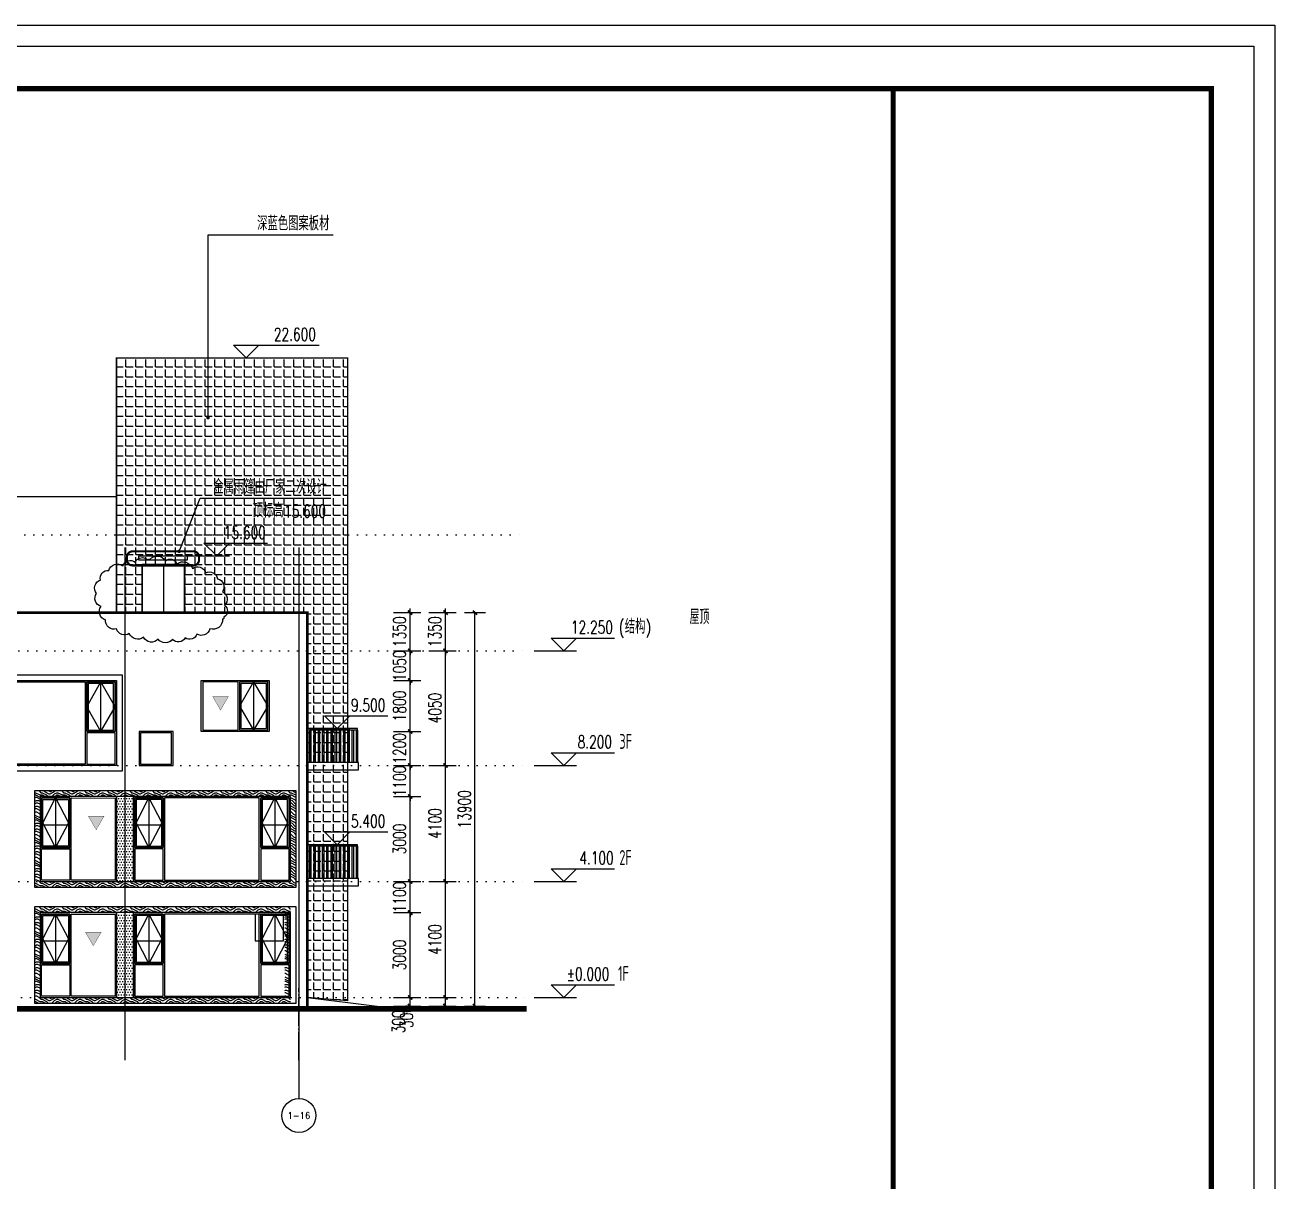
# Model space of a CAD drawing. Header units: millimetres. Extents: x -1048436 to -185795, y -983427 to 400387.
# Drawn here: x -689845 to -645663, y -597255 to -556377 of the extents above; entities that cross this region are included whole.
import ezdxf
from ezdxf.enums import TextEntityAlignment as Align

# ---------------------------------------------------------------- set-up
doc = ezdxf.new("R2010")
doc.units = ezdxf.units.MM
doc.header["$LTSCALE"] = 500
for name, pattern in [('1#游泳馆轴网$0$DOTE', [2.42, 2, -0.2, 0.02, -0.2]), ('A-FP_05$0$pln_L5$0$Col_L4$0$PHANTOM', [63.5, 31.75, -6.35, 6.35, -6.35, 6.35, -6.35]), ('DASH', [0.35, 0.25, -0.1]), ('DOT', [6.35, 0, -6.35])]:
    doc.linetypes.add(name, pattern=pattern)
for name, color, linetype in [('1#游泳馆轴网$0$建-轴线', 1, '1#游泳馆轴网$0$DOTE'), ('AXIS', 3, 'Continuous'), ('AXIS_TEXT', 7, 'Continuous'), ('C-SHET-TTLB', 11, 'Continuous'), ('DIM_ELEV', 3, 'Continuous'), ('DIM_LEAD', 3, 'Continuous'), ('PUB_DIM', 3, 'Continuous'), ('PUB_TEXT', 7, 'Continuous'), ('建-填充', 9, 'Continuous'), ('建-文字', 4, 'Continuous'), ('建-楼梯-扶手栏杆', 3, 'Continuous'), ('建-窗', 135, 'Continuous'), ('建-符号', 13, 'Continuous'), ('建-符号-引出', 150, 'Continuous'), ('建-符号-箭头', 13, 'Continuous'), ('楼层虚线', 1, 'Continuous')]:
    doc.layers.add(name, color=color, linetype=linetype)
doc.layers.add('建-非打-01', color=6, linetype='Continuous', plot=False)
doc.styles.add('_TCH_AXIS', font='COMPLEX', dxfattribs={"bigfont": 'GBCBIG'})
doc.styles.add('_TCH_DIM', font='SIMPLEX', dxfattribs={"bigfont": 'GBCBIG'})
doc.styles.add('_TCH_DIM_T3', font='SIMPLEX', dxfattribs={"width": 0.705882, "bigfont": 'GBCBIG'})
doc.styles.add('ECADI', font='hzs.shx', dxfattribs={"width": 0.7, "bigfont": 'hztxt.shx'})
doc.styles.add('XD2008', font='xd-hzs.shx', dxfattribs={"width": 0.7, "bigfont": 'xd-hztxt.shx'})
doc.dimstyles.new('_TCH_ARCH&&150', dxfattribs={"dimtxt": 446.25, "dimasz": 150, "dimexe": 375, "dimexo": 450, "dimgap": 150, "dimtad": 1, "dimdec": 0, "dimzin": 0, "dimdsep": 46, "dimtxsty": '_TCH_DIM_T3', "dimblk": 'ARCHTICK', "dimcen": 0.09, "dimclrt": 7, "dimazin": 2, "dimtfac": 1, "dimtdec": 0, "dimtix": 1, "dimtmove": 2, "dimatfit": 3, "dimldrblk": 'ARCHTICK', "dimfxl": 1, "dimtolj": 1, "dimtzin": 0, "dimarcsym": 0})

# ---------------------------------------------------------------- blocks, each defined once
blk = doc.blocks.new('C1')
at = {"layer": '建-窗', "linetype": 'Continuous'}
for p, q in [((-716238, -572677), (-716238, -570927)), ((-711788, -572677), (-711788, -570927)), ((-716738, -572677), (-715738, -572677)), ((-711288, -572677), (-712288, -572677))]:
    blk.add_line(p, q, dxfattribs=at)
for points in [[(-716988, -570677), (-711038, -570677), (-711038, -574077), (-716988, -574077)], [(-716788, -570877), (-711238, -570877), (-711238, -573877), (-716788, -573877)], [(-716738, -570927), (-715738, -570927), (-715738, -572677), (-716738, -572677)], [(-716738, -572677), (-715738, -572677), (-715738, -570927), (-716738, -570927)], [(-716688, -570977), (-715788, -570977), (-715788, -572627), (-716688, -572627)], [(-715688, -570927), (-712338, -570927), (-712338, -573827), (-715688, -573827)], [(-711288, -570927), (-712288, -570927), (-712288, -572677), (-711288, -572677)], [(-711288, -572677), (-712288, -572677), (-712288, -570927), (-711288, -570927)], [(-711338, -570977), (-712238, -570977), (-712238, -572627), (-711338, -572627)], [(-716738, -572727), (-715738, -572727), (-715738, -573827), (-716738, -573827)], [(-711288, -572727), (-712288, -572727), (-712288, -573827), (-711288, -573827)]]:
    blk.add_lwpolyline(points, close=True, dxfattribs=at)
for points in [[(-716238, -572677), (-716738, -571802), (-716238, -570927)], [(-716238, -572677), (-715738, -571802), (-716238, -570927)], [(-711788, -572677), (-712288, -571802), (-711788, -570927)], [(-711788, -572677), (-711288, -571802), (-711788, -570927)]]:
    blk.add_lwpolyline(points, dxfattribs=at)
blk = doc.blocks.new('C2')
at = {"layer": '建-窗', "linetype": 'Continuous'}
for points in [[(-710413, -572677), (-709213, -572677), (-709213, -573877), (-710413, -573877)], [(-710363, -572727), (-709263, -572727), (-709263, -573827), (-710363, -573827)]]:
    blk.add_lwpolyline(points, close=True, dxfattribs=at)
blk = doc.blocks.new('C3')
at = {"layer": '建-窗', "linetype": 'Continuous'}
for p, q in [((-707663, -570927), (-707663, -572627)), ((-707163, -570927), (-707163, -572627))]:
    blk.add_line(p, q, dxfattribs=at)
for points in [[(-705813, -570877), (-708213, -570877), (-708213, -572677), (-705813, -572677)], [(-708163, -570927), (-707163, -570927), (-707163, -572627), (-708163, -572627)], [(-708113, -570977), (-707213, -570977), (-707213, -572577), (-708113, -572577)], [(-707113, -570927), (-705863, -570927), (-705863, -572627), (-707113, -572627)]]:
    blk.add_lwpolyline(points, close=True, dxfattribs=at)
for points in [[(-707663, -570927), (-708163, -571777), (-707663, -572627)], [(-707663, -570927), (-707163, -571777), (-707663, -572627)]]:
    blk.add_lwpolyline(points, dxfattribs=at)
blk = doc.blocks.new('集团图框A1')
at = {"layer": 'C-SHET-TTLB'}
for points in [[(1095.85, -95.53), (1095.85, -699.53), (244.85, -699.53), (244.85, -95.53)], [(1090.85, -100.53), (1090.85, -694.53), (249.85, -694.53), (249.85, -100.53)]]:
    blk.add_lwpolyline(points, close=True, dxfattribs=at)
at = {"layer": 'C-SHET-TTLB', "const_width": 1.2}
blk.add_lwpolyline([(268.25, -110.53), (1080.85, -110.53), (1080.85, -684.53), (268.25, -684.53)], close=True, dxfattribs=at)
at = {"layer": 'C-SHET-TTLB'}
blk.add_lwpolyline([(1005.85, -110.53, 1.2, 1.2, 0), (1005.85, -684.53, 0.9, 0.9, 0)], format="xyseb", dxfattribs=at)
at = {"color": 2, "style": 'ECADI', "width": 0.7}
for tag, p in [('序号1', (1009.72, -381.88)), ('日期1', (1073.26, -381.71)), ('记要1', (1037.92, -381.9)), ('序号2', (1009.72, -387.77)), ('日期2', (1073.26, -387.6)), ('记要2', (1037.92, -387.79)), ('序号3', (1009.72, -393.63)), ('日期3', (1073.26, -393.46)), ('记要3', (1037.92, -393.65)), ('序号4', (1009.72, -399.51)), ('日期4', (1073.26, -399.35)), ('记要4', (1037.92, -399.53)), ('合作设计单位', (1042.53, -542.75)), ('审定人', (1041.84, -561.74)), ('审核人', (1041.84, -571.23)), ('设计总负责人', (1041.84, -580.99)), ('专业负责人', (1041.84, -591.72)), ('校对人', (1041.84, -601.96)), ('设计人', (1041.84, -611.83)), ('建设单位上', (1044.38, -619.93)), ('建设单位中', (1044.38, -623.89)), ('建设单位下', (1044.38, -627.74)), ('项目名称上', (1044.35, -632.3)), ('项目名称中', (1044.35, -636.38)), ('项目名称下', (1044.35, -640.33)), ('子项', (1043.59, -646.93)), ('图名上', (1044.47, -653.59)), ('图名中', (1044.47, -657.5)), ('图名下', (1044.47, -661.62)), ('工程编号', (1027.1, -667.58)), ('阶段', (1063.92, -667.61)), ('比例', (1025.96, -674.19)), ('专业', (1063.72, -673.97)), ('日期', (1026.1, -680.73)), ('图别、图号', (1066.05, -680.84))]:
    blk.add_attdef(tag, text='', height=3.5, dxfattribs=at).set_placement(p, align=Align.MIDDLE)
blk = doc.blocks.new('A1')
blk.add_blockref('集团图框A1', (-609654.51, -640037.88))
blk = doc.blocks.new('sdfsg')
at = {"layer": '建-填充', "linetype": 'A-FP_05$0$pln_L5$0$Col_L4$0$PHANTOM'}
h = blk.add_hatch(dxfattribs=at)
h.set_pattern_fill('松散材料', color=256, scale=50)
h.set_pattern_definition([(0, (0, 16860.78), (46.875, 93.75), [0, -93.75])])
h.paths.add_polyline_path([(-698913, -570877), (-698313, -570877), (-698313, -573877), (-698913, -573877)])
at = {"layer": '建-窗', "linetype": 'Continuous'}
for p, q in [((-703913, -570927), (-703913, -572677)), ((-699463, -570927), (-699463, -572677)), ((-696163, -570927), (-696163, -572677)), ((-704413, -572677), (-703413, -572677)), ((-699963, -572677), (-698963, -572677)), ((-695663, -572677), (-696663, -572677))]:
    blk.add_line(p, q, dxfattribs=at)
for points in [[(-704663, -570677), (-695413, -570677), (-695413, -574077), (-704663, -574077)], [(-704463, -570877), (-695613, -570877), (-695613, -573877), (-704463, -573877)], [(-704463, -570877), (-698913, -570877), (-698913, -573877), (-704463, -573877)], [(-704413, -570927), (-703413, -570927), (-703413, -572677), (-704413, -572677)], [(-704413, -572677), (-703413, -572677), (-703413, -570927), (-704413, -570927)], [(-704363, -570977), (-703463, -570977), (-703463, -572627), (-704363, -572627)], [(-703363, -570927), (-700013, -570927), (-700013, -573827), (-703363, -573827)], [(-699963, -570927), (-698963, -570927), (-698963, -572677), (-699963, -572677)], [(-699963, -572677), (-698963, -572677), (-698963, -570927), (-699963, -570927)], [(-699913, -570977), (-699013, -570977), (-699013, -572627), (-699913, -572627)], [(-698913, -570877), (-698313, -570877), (-698313, -573877), (-698913, -573877)], [(-698313, -570877), (-695613, -570877), (-695613, -573877), (-698313, -573877)], [(-696713, -570927), (-698263, -570929), (-698263, -573829), (-696713, -573827)], [(-695663, -570927), (-696663, -570927), (-696663, -572677), (-695663, -572677)], [(-695663, -572677), (-696663, -572677), (-696663, -570927), (-695663, -570927)], [(-695713, -570977), (-696613, -570977), (-696613, -572627), (-695713, -572627)], [(-704413, -572727), (-703413, -572727), (-703413, -573827), (-704413, -573827)], [(-699963, -572727), (-698963, -572727), (-698963, -573827), (-699963, -573827)], [(-695663, -572727), (-696663, -572727), (-696663, -573827), (-695663, -573827)]]:
    blk.add_lwpolyline(points, close=True, dxfattribs=at)
for points in [[(-703913, -570927), (-704363, -571802), (-703913, -572677), (-703463, -571802), (-703913, -570927)], [(-699463, -570927), (-699913, -571802), (-699463, -572677), (-699013, -571802), (-699463, -570927)], [(-696163, -570927), (-696613, -571802), (-696163, -572677), (-695713, -571802), (-696163, -570927)]]:
    blk.add_lwpolyline(points, dxfattribs=at)
blk = doc.blocks.new('jiuyuanchuang')
at = {"layer": '建-符号'}
h = blk.add_hatch(color=8, dxfattribs=at)
h.dxf.hatch_style = 1
h.paths.add_polyline_path([(4207218, -3799772), (4207498, -3799288), (4206939, -3799288)])
at = {"layer": '建-符号', "color": 0, "const_width": 10}
blk.add_lwpolyline([(4207218, -3799772), (4207498, -3799288), (4206939, -3799288), (4207218, -3799772)], dxfattribs=at)
blk = doc.blocks.new('_ArchTick')
at = {"color": 0, "linetype": 'ByBlock', "const_width": 0.4}
blk.add_lwpolyline([(-0.5, -0.5), (0.5, 0.5)], dxfattribs=at)
blk = doc.blocks.new('*D1938')
at = {"layer": 'Defpoints', "color": 0, "transparency": 16777216}
for p in [(-676019, -590738), (-676019, -591038), (-674981, -590738)]:
    blk.add_point(p, dxfattribs=at)
at = {"layer": 'PUB_DIM', "color": 0, "lineweight": -2, "transparency": 16777216}
for p, q in [((-675569, -590738), (-674606, -590738)), ((-675569, -591038), (-674606, -591038)), ((-674981, -591038), (-674981, -590738))]:
    blk.add_line(p, q, dxfattribs=at)
at = {"layer": 'PUB_DIM', "color": 0, "lineweight": -2, "transparency": 16777216, "xscale": 150, "yscale": 150, "zscale": 150}
for p, rotation in [((-674981, -590738), 90), ((-674981, -591038), 270)]:
    blk.add_blockref('_ArchTick', p, dxfattribs=dict(at, rotation=rotation))
at = {"layer": 'PUB_DIM', "color": 7, "transparency": 16777216, "insert": (-676356, -591408), "char_height": 446.2, "attachment_point": 5, "rotation": 90, "style": '_TCH_DIM_T3'}
blk.add_mtext('\\A1;300', dxfattribs=at)
blk = doc.blocks.new('*D1939')
at = {"layer": 'Defpoints', "color": 0, "transparency": 16777216}
for p in [(-676019, -586638), (-674981, -586638), (-676019, -590738)]:
    blk.add_point(p, dxfattribs=at)
at = {"layer": 'PUB_DIM', "color": 0, "lineweight": -2, "transparency": 16777216}
for p, q in [((-675569, -586638), (-674606, -586638)), ((-674981, -590738), (-674981, -586638)), ((-675569, -590738), (-674606, -590738))]:
    blk.add_line(p, q, dxfattribs=at)
at = {"layer": 'PUB_DIM', "color": 0, "lineweight": -2, "transparency": 16777216, "xscale": 150, "yscale": 150, "zscale": 150}
for p, rotation in [((-674981, -586638), 90), ((-674981, -590738), 270)]:
    blk.add_blockref('_ArchTick', p, dxfattribs=dict(at, rotation=rotation))
at = {"layer": 'PUB_DIM', "color": 7, "transparency": 16777216, "insert": (-675354, -588688), "char_height": 446.2, "attachment_point": 5, "rotation": 90, "style": '_TCH_DIM_T3'}
blk.add_mtext('\\A1;4100', dxfattribs=at)
blk = doc.blocks.new('*D1940')
at = {"layer": 'Defpoints', "color": 0, "transparency": 16777216}
for p in [(-676019, -582538), (-674981, -582538), (-676019, -586638)]:
    blk.add_point(p, dxfattribs=at)
at = {"layer": 'PUB_DIM', "color": 0, "lineweight": -2, "transparency": 16777216}
for p, q in [((-675569, -582538), (-674606, -582538)), ((-674981, -586638), (-674981, -582538)), ((-675569, -586638), (-674606, -586638))]:
    blk.add_line(p, q, dxfattribs=at)
at = {"layer": 'PUB_DIM', "color": 0, "lineweight": -2, "transparency": 16777216, "xscale": 150, "yscale": 150, "zscale": 150}
for p, rotation in [((-674981, -582538), 90), ((-674981, -586638), 270)]:
    blk.add_blockref('_ArchTick', p, dxfattribs=dict(at, rotation=rotation))
at = {"layer": 'PUB_DIM', "color": 7, "transparency": 16777216, "insert": (-675354, -584588), "char_height": 446.2, "attachment_point": 5, "rotation": 90, "style": '_TCH_DIM_T3'}
blk.add_mtext('\\A1;4100', dxfattribs=at)
blk = doc.blocks.new('*D1941')
at = {"layer": 'Defpoints', "color": 0, "transparency": 16777216}
for p in [(-676019, -578488), (-674981, -578488), (-676019, -582538)]:
    blk.add_point(p, dxfattribs=at)
at = {"layer": 'PUB_DIM', "color": 0, "lineweight": -2, "transparency": 16777216}
for p, q in [((-675569, -578488), (-674606, -578488)), ((-674981, -582538), (-674981, -578488)), ((-675569, -582538), (-674606, -582538))]:
    blk.add_line(p, q, dxfattribs=at)
at = {"layer": 'PUB_DIM', "color": 0, "lineweight": -2, "transparency": 16777216, "xscale": 150, "yscale": 150, "zscale": 150}
for p, rotation in [((-674981, -578488), 90), ((-674981, -582538), 270)]:
    blk.add_blockref('_ArchTick', p, dxfattribs=dict(at, rotation=rotation))
at = {"layer": 'PUB_DIM', "color": 7, "transparency": 16777216, "insert": (-675354, -580513), "char_height": 446.2, "attachment_point": 5, "rotation": 90, "style": '_TCH_DIM_T3'}
blk.add_mtext('\\A1;4050', dxfattribs=at)
blk = doc.blocks.new('*D1942')
at = {"layer": 'Defpoints', "color": 0, "transparency": 16777216}
for p in [(-676019, -577138), (-674981, -577138), (-676019, -578488)]:
    blk.add_point(p, dxfattribs=at)
at = {"layer": 'PUB_DIM', "color": 0, "lineweight": -2, "transparency": 16777216}
for p, q in [((-674981, -577138), (-674981, -576988)), ((-675569, -577138), (-674606, -577138)), ((-674981, -578488), (-674981, -577138)), ((-675569, -578488), (-674606, -578488)), ((-674981, -578488), (-674981, -578638))]:
    blk.add_line(p, q, dxfattribs=at)
at = {"layer": 'PUB_DIM', "color": 0, "lineweight": -2, "transparency": 16777216, "xscale": 150, "yscale": 150, "zscale": 150}
for p, rotation in [((-674981, -577138), 270), ((-674981, -578488), 90)]:
    blk.add_blockref('_ArchTick', p, dxfattribs=dict(at, rotation=rotation))
at = {"layer": 'PUB_DIM', "color": 7, "transparency": 16777216, "insert": (-675354, -577813), "char_height": 446.2, "attachment_point": 5, "rotation": 90, "style": '_TCH_DIM_T3'}
blk.add_mtext('\\A1;1350', dxfattribs=at)
blk = doc.blocks.new('*D2857')
at = {"layer": 'Defpoints', "color": 0, "transparency": 16777216}
for p in [(-674765, -577138), (-673940, -577138), (-674765, -591038)]:
    blk.add_point(p, dxfattribs=at)
at = {"layer": 'PUB_DIM', "color": 0, "lineweight": -2, "transparency": 16777216}
for p, q in [((-674315, -577138), (-673565, -577138)), ((-673940, -591038), (-673940, -577138)), ((-674315, -591038), (-673565, -591038))]:
    blk.add_line(p, q, dxfattribs=at)
at = {"layer": 'PUB_DIM', "color": 0, "lineweight": -2, "transparency": 16777216, "xscale": 150, "yscale": 150, "zscale": 150}
for p, rotation in [((-673940, -577138), 90), ((-673940, -591038), 270)]:
    blk.add_blockref('_ArchTick', p, dxfattribs=dict(at, rotation=rotation))
at = {"layer": 'PUB_DIM', "color": 7, "transparency": 16777216, "insert": (-674313, -584088), "char_height": 446.2, "attachment_point": 5, "rotation": 90, "style": '_TCH_DIM_T3'}
blk.add_mtext('\\A1;13900', dxfattribs=at)
blk = doc.blocks.new('*D2888')
at = {"layer": 'Defpoints', "color": 0, "transparency": 16777216}
for p in [(-677270, -590738), (-677270, -591038), (-676232, -590738)]:
    blk.add_point(p, dxfattribs=at)
at = {"layer": 'PUB_DIM', "color": 0, "lineweight": -2, "transparency": 16777216}
for p, q in [((-676820, -590738), (-675857, -590738)), ((-676820, -591038), (-675857, -591038)), ((-676232, -591038), (-676232, -590738))]:
    blk.add_line(p, q, dxfattribs=at)
at = {"layer": 'PUB_DIM', "color": 0, "lineweight": -2, "transparency": 16777216, "xscale": 150, "yscale": 150, "zscale": 150}
for p, rotation in [((-676232, -590738), 90), ((-676232, -591038), 270)]:
    blk.add_blockref('_ArchTick', p, dxfattribs=dict(at, rotation=rotation))
at = {"layer": 'PUB_DIM', "color": 7, "transparency": 16777216, "insert": (-676644, -591593), "char_height": 446.2, "attachment_point": 5, "rotation": 90, "style": '_TCH_DIM_T3'}
blk.add_mtext('\\A1;300', dxfattribs=at)
blk = doc.blocks.new('*D2889')
at = {"layer": 'Defpoints', "color": 0, "transparency": 16777216}
for p in [(-677270, -587738), (-676232, -587738), (-677270, -590738)]:
    blk.add_point(p, dxfattribs=at)
at = {"layer": 'PUB_DIM', "color": 0, "lineweight": -2, "transparency": 16777216}
for p, q in [((-676820, -587738), (-675857, -587738)), ((-676232, -590738), (-676232, -587738)), ((-676820, -590738), (-675857, -590738))]:
    blk.add_line(p, q, dxfattribs=at)
at = {"layer": 'PUB_DIM', "color": 0, "lineweight": -2, "transparency": 16777216, "xscale": 150, "yscale": 150, "zscale": 150}
for p, rotation in [((-676232, -587738), 90), ((-676232, -590738), 270)]:
    blk.add_blockref('_ArchTick', p, dxfattribs=dict(at, rotation=rotation))
at = {"layer": 'PUB_DIM', "color": 7, "transparency": 16777216, "insert": (-676605, -589238), "char_height": 446.2, "attachment_point": 5, "rotation": 90, "style": '_TCH_DIM_T3'}
blk.add_mtext('\\A1;3000', dxfattribs=at)
blk = doc.blocks.new('*D2890')
at = {"layer": 'Defpoints', "color": 0, "transparency": 16777216}
for p in [(-677270, -586638), (-676232, -586638), (-677270, -587738)]:
    blk.add_point(p, dxfattribs=at)
at = {"layer": 'PUB_DIM', "color": 0, "lineweight": -2, "transparency": 16777216}
for p, q in [((-676820, -586638), (-675857, -586638)), ((-676232, -586638), (-676232, -586488)), ((-676232, -587738), (-676232, -586638)), ((-676820, -587738), (-675857, -587738)), ((-676232, -587738), (-676232, -587888))]:
    blk.add_line(p, q, dxfattribs=at)
at = {"layer": 'PUB_DIM', "color": 0, "lineweight": -2, "transparency": 16777216, "xscale": 150, "yscale": 150, "zscale": 150}
for p, rotation in [((-676232, -586638), 270), ((-676232, -587738), 90)]:
    blk.add_blockref('_ArchTick', p, dxfattribs=dict(at, rotation=rotation))
at = {"layer": 'PUB_DIM', "color": 7, "transparency": 16777216, "insert": (-676605, -587188), "char_height": 446.2, "attachment_point": 5, "rotation": 90, "style": '_TCH_DIM_T3'}
blk.add_mtext('\\A1;1100', dxfattribs=at)
blk = doc.blocks.new('*D2891')
at = {"layer": 'Defpoints', "color": 0, "transparency": 16777216}
for p in [(-677270, -583638), (-676232, -583638), (-677270, -586638)]:
    blk.add_point(p, dxfattribs=at)
at = {"layer": 'PUB_DIM', "color": 0, "lineweight": -2, "transparency": 16777216}
for p, q in [((-676820, -583638), (-675857, -583638)), ((-676232, -586638), (-676232, -583638)), ((-676820, -586638), (-675857, -586638))]:
    blk.add_line(p, q, dxfattribs=at)
at = {"layer": 'PUB_DIM', "color": 0, "lineweight": -2, "transparency": 16777216, "xscale": 150, "yscale": 150, "zscale": 150}
for p, rotation in [((-676232, -583638), 90), ((-676232, -586638), 270)]:
    blk.add_blockref('_ArchTick', p, dxfattribs=dict(at, rotation=rotation))
at = {"layer": 'PUB_DIM', "color": 7, "transparency": 16777216, "insert": (-676605, -585138), "char_height": 446.2, "attachment_point": 5, "rotation": 90, "style": '_TCH_DIM_T3'}
blk.add_mtext('\\A1;3000', dxfattribs=at)
blk = doc.blocks.new('*D2892')
at = {"layer": 'Defpoints', "color": 0, "transparency": 16777216}
for p in [(-677270, -582538), (-676232, -582538), (-677270, -583638)]:
    blk.add_point(p, dxfattribs=at)
at = {"layer": 'PUB_DIM', "color": 0, "lineweight": -2, "transparency": 16777216}
for p, q in [((-676820, -582538), (-675857, -582538)), ((-676232, -582538), (-676232, -582388)), ((-676232, -583638), (-676232, -582538)), ((-676820, -583638), (-675857, -583638)), ((-676232, -583638), (-676232, -583788))]:
    blk.add_line(p, q, dxfattribs=at)
at = {"layer": 'PUB_DIM', "color": 0, "lineweight": -2, "transparency": 16777216, "xscale": 150, "yscale": 150, "zscale": 150}
for p, rotation in [((-676232, -582538), 270), ((-676232, -583638), 90)]:
    blk.add_blockref('_ArchTick', p, dxfattribs=dict(at, rotation=rotation))
at = {"layer": 'PUB_DIM', "color": 7, "transparency": 16777216, "insert": (-676605, -583088), "char_height": 446.2, "attachment_point": 5, "rotation": 90, "style": '_TCH_DIM_T3'}
blk.add_mtext('\\A1;1100', dxfattribs=at)
blk = doc.blocks.new('*D2893')
at = {"layer": 'Defpoints', "color": 0, "transparency": 16777216}
for p in [(-677270, -581338), (-676232, -581338), (-677270, -582538)]:
    blk.add_point(p, dxfattribs=at)
at = {"layer": 'PUB_DIM', "color": 0, "lineweight": -2, "transparency": 16777216}
for p, q in [((-676820, -581338), (-675857, -581338)), ((-676232, -581338), (-676232, -581188)), ((-676232, -582538), (-676232, -581338)), ((-676820, -582538), (-675857, -582538)), ((-676232, -582538), (-676232, -582688))]:
    blk.add_line(p, q, dxfattribs=at)
at = {"layer": 'PUB_DIM', "color": 0, "lineweight": -2, "transparency": 16777216, "xscale": 150, "yscale": 150, "zscale": 150}
for p, rotation in [((-676232, -581338), 270), ((-676232, -582538), 90)]:
    blk.add_blockref('_ArchTick', p, dxfattribs=dict(at, rotation=rotation))
at = {"layer": 'PUB_DIM', "color": 7, "transparency": 16777216, "insert": (-676605, -581938), "char_height": 446.2, "attachment_point": 5, "rotation": 90, "style": '_TCH_DIM_T3'}
blk.add_mtext('\\A1;1200', dxfattribs=at)
blk = doc.blocks.new('*D2894')
at = {"layer": 'Defpoints', "color": 0, "transparency": 16777216}
for p in [(-677270, -579538), (-676232, -579538), (-677270, -581338)]:
    blk.add_point(p, dxfattribs=at)
at = {"layer": 'PUB_DIM', "color": 0, "lineweight": -2, "transparency": 16777216}
for p, q in [((-676820, -579538), (-675857, -579538)), ((-676232, -581338), (-676232, -579538)), ((-676820, -581338), (-675857, -581338))]:
    blk.add_line(p, q, dxfattribs=at)
at = {"layer": 'PUB_DIM', "color": 0, "lineweight": -2, "transparency": 16777216, "xscale": 150, "yscale": 150, "zscale": 150}
for p, rotation in [((-676232, -579538), 90), ((-676232, -581338), 270)]:
    blk.add_blockref('_ArchTick', p, dxfattribs=dict(at, rotation=rotation))
at = {"layer": 'PUB_DIM', "color": 7, "transparency": 16777216, "insert": (-676605, -580438), "char_height": 446.2, "attachment_point": 5, "rotation": 90, "style": '_TCH_DIM_T3'}
blk.add_mtext('\\A1;1800', dxfattribs=at)
blk = doc.blocks.new('*D2895')
at = {"layer": 'Defpoints', "color": 0, "transparency": 16777216}
for p in [(-677270, -578488), (-676232, -578488), (-677270, -579538)]:
    blk.add_point(p, dxfattribs=at)
at = {"layer": 'PUB_DIM', "color": 0, "lineweight": -2, "transparency": 16777216}
for p, q in [((-676232, -578488), (-676232, -578338)), ((-676820, -578488), (-675857, -578488)), ((-676232, -579538), (-676232, -578488)), ((-676820, -579538), (-675857, -579538)), ((-676232, -579538), (-676232, -579688))]:
    blk.add_line(p, q, dxfattribs=at)
at = {"layer": 'PUB_DIM', "color": 0, "lineweight": -2, "transparency": 16777216, "xscale": 150, "yscale": 150, "zscale": 150}
for p, rotation in [((-676232, -578488), 270), ((-676232, -579538), 90)]:
    blk.add_blockref('_ArchTick', p, dxfattribs=dict(at, rotation=rotation))
at = {"layer": 'PUB_DIM', "color": 7, "transparency": 16777216, "insert": (-676605, -579013), "char_height": 446.2, "attachment_point": 5, "rotation": 90, "style": '_TCH_DIM_T3'}
blk.add_mtext('\\A1;1050', dxfattribs=at)
blk = doc.blocks.new('*D2896')
at = {"layer": 'Defpoints', "color": 0, "transparency": 16777216}
for p in [(-677270, -577138), (-676232, -577138), (-677270, -578488)]:
    blk.add_point(p, dxfattribs=at)
at = {"layer": 'PUB_DIM', "color": 0, "lineweight": -2, "transparency": 16777216}
for p, q in [((-676232, -577138), (-676232, -576988)), ((-676820, -577138), (-675857, -577138)), ((-676232, -578488), (-676232, -577138)), ((-676820, -578488), (-675857, -578488)), ((-676232, -578488), (-676232, -578638))]:
    blk.add_line(p, q, dxfattribs=at)
at = {"layer": 'PUB_DIM', "color": 0, "lineweight": -2, "transparency": 16777216, "xscale": 150, "yscale": 150, "zscale": 150}
for p, rotation in [((-676232, -577138), 270), ((-676232, -578488), 90)]:
    blk.add_blockref('_ArchTick', p, dxfattribs=dict(at, rotation=rotation))
at = {"layer": 'PUB_DIM', "color": 7, "transparency": 16777216, "insert": (-676605, -577813), "char_height": 446.2, "attachment_point": 5, "rotation": 90, "style": '_TCH_DIM_T3'}
blk.add_mtext('\\A1;1350', dxfattribs=at)

msp = doc.modelspace()

# ---------------------------------------------------------------- hatches: boundary and pattern name
at = {"layer": '建-填充', "linetype": 'A-FP_05$0$pln_L5$0$Col_L4$0$PHANTOM'}
h = msp.add_hatch(dxfattribs=at)
h.set_pattern_fill('ANGLE', color=256, scale=100)
h.set_pattern_definition([(0, (0, 17238.44), (0, 349.25), [254, -95.25]), (90, (0, 17238.44), (-349.25, 2e-14), [254, -95.25])])
h.paths.add_polyline_path([(-678443.9, -590856.1), (-679862.7, -590737.9), (-679862.7, -577137.9), (-684202.7, -577137.9), (-684202.7, -575437.9), (-685702.7, -575437.9), (-685702.7, -577137.9), (-686612.7, -577137.9), (-686612.7, -568137.9), (-678443.9, -568137.9)])
h = msp.add_hatch(dxfattribs=at)
h.set_pattern_fill('木纹01', color=256, scale=200)
h.set_pattern_definition([(0, (640, 21338.44), (800, 800), [40, -760]), (0, (80, 21418.44), (800, 800), [80, -720]), (0, (600, 21458.44), (800, 800), [40, -760]), (0, (120, 21538.44), (800, 800), [40, -760]), (0, (600, 21578.44), (800, 800), [40, -760]), (0, (160, 21618.44), (800, 800), [40, -760]), (0, (600, 21658.44), (800, 800), [40, -760]), (0, (160, 21738.44), (800, 800), [40, -440, 40, -280]), (0, (160, 21818.44), (800, 800), [80, -400, 40, -280]), (0, (120, 21938.44), (800, 800), [40, -120, 40, -320, 40, -240]), (0, (80, 22018.44), (800, 800), [40, -160, 80, -520]), (0, (600, 22058.44), (800, 800), [40, -760]), (0, (80, 22098.44), (800, 800), [40, -200, 40, -520]), (45, (0, 21338.44), (9e-14, 800), [113.1368, -1018.23405]), (45, (680, 21338.44), (9e-14, 800), [226.27416, -905.0967]), (45, (680, 21738.44), (9e-14, 800), [56.568, -1074.80285]), (45, (0, 21818.44), (9e-14, 800), [169.7056, -961.66525]), (45, (680, 21818.44), (9e-14, 800), [282.8427, -848.5281]), (45, (680, 21938.44), (9e-14, 800), [169.7056, -961.66525]), (315, (520, 22018.44), (800, -2e-13), [56.568, -1074.80285]), (315, (240, 21378.44), (800, -2e-13), [113.1368, -1018.23405]), (315, (280, 21698.44), (800, -2e-13), [113.1368, -1018.23405]), (315, (520, 21538.44), (800, -2e-13), [113.1368, -1018.23405]), (315, (480, 21858.44), (800, -2e-13), [113.1368, -1018.23405]), (315, (520, 21938.44), (800, -2e-13), [169.7056, -961.66525]), (315, (320, 21458.44), (800, -2e-13), [169.7056, -961.66525]), (315, (440, 21498.44), (800, -2e-13), [169.7056, -961.66525]), (315, (320, 21778.44), (800, -2e-13), [169.7056, -961.66525]), (315, (400, 21818.44), (800, -2e-13), [169.7056, -961.66525]), (26.56505, (40, 21498.44), (800, 3e-07), [89.4427, -1699.41166]), (26.56505, (640, 21458.44), (800, 3e-07), [357.7709, -1431.0835]), (26.56505, (640, 21578.44), (800, 3e-07), [357.7709, -1431.0835]), (26.56505, (640, 21658.44), (800, 3e-07), [357.7712, -536, 178.888, -716.19518]), (26.56505, (720, 21778.44), (800, 3e-07), [89.4427, -1699.41166]), (26.56505, (0, 22058.44), (800, 3e-07), [89.4427, -1699.41166]), (26.56505, (640, 22058.44), (800, 3e-07), [178.88544, -1609.96894]), (333.43495, (440, 21338.44), (800, -3e-07), [178.88544, -1609.96894]), (333.43495, (160, 21538.44), (800, -3e-07), [178.88544, -1609.96894]), (333.43495, (160, 21418.44), (800, -3e-07), [89.4427, -1699.40894]), (333.43495, (200, 21618.44), (800, -3e-07), [268.32816, -1520.5262]), (333.43495, (360, 21618.44), (800, -3e-07), [178.88544, -1609.96894]), (333.43495, (440, 21658.44), (800, -3e-07), [178.88544, -1609.96894]), (333.43495, (200, 21738.44), (800, -3e-07), [89.4427, -1699.40894]), (333.43495, (240, 21818.44), (800, -3e-07), [89.4427, -1699.40894]), (333.43495, (560, 21978.44), (800, -3e-07), [89.4427, -1699.40894]), (333.43495, (520, 21698.44), (800, -3e-07), [89.4427, -1699.40894]), (333.43495, (160, 21938.44), (800, -3e-07), [268.32816, -1520.5262]), (333.43495, (120, 22018.44), (800, -3e-07), [178.88544, -1609.96894]), (333.43495, (560, 21778.44), (800, -3e-07), [89.44, -804.96, 89.44, -805.01438]), (333.43495, (320, 21938.44), (800, -3e-07), [178.88544, -1609.96894]), (333.43495, (360, 22018.44), (800, -3e-07), [178.88544, -1609.96894]), (333.43495, (120, 22098.44), (800, -3e-07), [178.88544, -1609.96894]), (333.43495, (360, 22098.44), (800, -3e-07), [178.88544, -1609.96894])])
h.paths.add_polyline_path([(-686312.7, -583437.9), (-680262.7, -583437.9), (-680262.7, -586837.9), (-686312.7, -586837.9), (-686312.7, -586637.9), (-680462.7, -586637.9), (-680462.7, -583637.9), (-686312.7, -583637.9)])
h.paths.add_polyline_path([(-689512.7, -583437.9), (-686312.7, -583437.9), (-686312.7, -583637.9), (-689312.7, -583637.9), (-689312.7, -586637.9), (-686312.7, -586637.9), (-686312.7, -586837.9), (-689512.7, -586837.9)])
h = msp.add_hatch(dxfattribs=at)
h.set_pattern_fill('木纹01', color=256, scale=200)
h.set_pattern_definition([(0, (640, 17238.44), (800, 800), [40, -760]), (0, (80, 17318.44), (800, 800), [80, -720]), (0, (600, 17358.44), (800, 800), [40, -760]), (0, (120, 17438.44), (800, 800), [40, -760]), (0, (600, 17478.44), (800, 800), [40, -760]), (0, (160, 17518.44), (800, 800), [40, -760]), (0, (600, 17558.44), (800, 800), [40, -760]), (0, (160, 17638.44), (800, 800), [40, -440, 40, -280]), (0, (160, 17718.44), (800, 800), [80, -400, 40, -280]), (0, (120, 17838.44), (800, 800), [40, -120, 40, -320, 40, -240]), (0, (80, 17918.44), (800, 800), [40, -160, 80, -520]), (0, (600, 17958.44), (800, 800), [40, -760]), (0, (80, 17998.44), (800, 800), [40, -200, 40, -520]), (45, (0, 17238.44), (9e-14, 800), [113.1368, -1018.23405]), (45, (680, 17238.44), (9e-14, 800), [226.27416, -905.0967]), (45, (680, 17638.44), (9e-14, 800), [56.568, -1074.80285]), (45, (0, 17718.44), (9e-14, 800), [169.7056, -961.66525]), (45, (680, 17718.44), (9e-14, 800), [282.8427, -848.5281]), (45, (680, 17838.44), (9e-14, 800), [169.7056, -961.66525]), (315, (520, 17918.44), (800, -2e-13), [56.568, -1074.80285]), (315, (240, 17278.44), (800, -2e-13), [113.1368, -1018.23405]), (315, (280, 17598.44), (800, -2e-13), [113.1368, -1018.23405]), (315, (520, 17438.44), (800, -2e-13), [113.1368, -1018.23405]), (315, (480, 17758.44), (800, -2e-13), [113.1368, -1018.23405]), (315, (520, 17838.44), (800, -2e-13), [169.7056, -961.66525]), (315, (320, 17358.44), (800, -2e-13), [169.7056, -961.66525]), (315, (440, 17398.44), (800, -2e-13), [169.7056, -961.66525]), (315, (320, 17678.44), (800, -2e-13), [169.7056, -961.66525]), (315, (400, 17718.44), (800, -2e-13), [169.7056, -961.66525]), (26.56505, (40, 17398.44), (800, 3e-07), [89.4427, -1699.41166]), (26.56505, (640, 17358.44), (800, 3e-07), [357.7709, -1431.0835]), (26.56505, (640, 17478.44), (800, 3e-07), [357.7709, -1431.0835]), (26.56505, (640, 17558.44), (800, 3e-07), [357.7712, -536, 178.888, -716.19518]), (26.56505, (720, 17678.44), (800, 3e-07), [89.4427, -1699.41166]), (26.56505, (0, 17958.44), (800, 3e-07), [89.4427, -1699.41166]), (26.56505, (640, 17958.44), (800, 3e-07), [178.88544, -1609.96894]), (333.43495, (440, 17238.44), (800, -3e-07), [178.88544, -1609.96894]), (333.43495, (160, 17438.44), (800, -3e-07), [178.88544, -1609.96894]), (333.43495, (160, 17318.44), (800, -3e-07), [89.4427, -1699.40894]), (333.43495, (200, 17518.44), (800, -3e-07), [268.32816, -1520.5262]), (333.43495, (360, 17518.44), (800, -3e-07), [178.88544, -1609.96894]), (333.43495, (440, 17558.44), (800, -3e-07), [178.88544, -1609.96894]), (333.43495, (200, 17638.44), (800, -3e-07), [89.4427, -1699.40894]), (333.43495, (240, 17718.44), (800, -3e-07), [89.4427, -1699.40894]), (333.43495, (560, 17878.44), (800, -3e-07), [89.4427, -1699.40894]), (333.43495, (520, 17598.44), (800, -3e-07), [89.4427, -1699.40894]), (333.43495, (160, 17838.44), (800, -3e-07), [268.32816, -1520.5262]), (333.43495, (120, 17918.44), (800, -3e-07), [178.88544, -1609.96894]), (333.43495, (560, 17678.44), (800, -3e-07), [89.44, -804.96, 89.44, -805.01438]), (333.43495, (320, 17838.44), (800, -3e-07), [178.88544, -1609.96894]), (333.43495, (360, 17918.44), (800, -3e-07), [178.88544, -1609.96894]), (333.43495, (120, 17998.44), (800, -3e-07), [178.88544, -1609.96894]), (333.43495, (360, 17998.44), (800, -3e-07), [178.88544, -1609.96894])])
h.paths.add_polyline_path([(-686312.7, -587537.9), (-680462.7, -587537.9), (-680462.7, -590937.9), (-686312.7, -590937.9), (-686312.7, -590737.9), (-680662.7, -590737.9), (-680662.7, -587737.9), (-686312.7, -587737.9)])
h.paths.add_polyline_path([(-689512.7, -587537.9), (-686312.7, -587537.9), (-686312.7, -587737.9), (-689312.7, -587737.9), (-689312.7, -590737.9), (-686312.7, -590737.9), (-686312.7, -590937.9), (-689512.7, -590937.9)])

# ---------------------------------------------------------------- linework, layer by layer
for p, q in [((-686612.7, -568137.9), (-678443.9, -568137.9)), ((-686612.7, -568137.9), (-686612.7, -577137.9)), ((-678443.9, -568137.9), (-678443.9, -590856.1)), ((-735211.1, -573037.9), (-686612.7, -573037.9)), ((-685702.7, -575437.9), (-684202.7, -575437.9)), ((-685702.7, -575437.9), (-685702.7, -577137.9)), ((-684952.7, -575437.9), (-684952.7, -577137.9)), ((-684202.7, -575437.9), (-684202.7, -577137.9)), ((-729662.7, -577137.9), (-679862.7, -577137.9)), ((-679862.7, -577137.9), (-679862.7, -591037.9)), ((-678062.7, -582437.9), (-679862.7, -582437.9)), ((-678062.7, -582537.9), (-678062.7, -582437.9)), ((-678062.7, -586537.9), (-679862.7, -586537.9)), ((-678062.7, -586637.9), (-678062.7, -586537.9)), ((-679862.7, -590737.9), (-677393.2, -591037.9))]:
    msp.add_line(p, q)
for points, const_width in [([(-678443.9, -590856.1), (-678443.9, -568137.9), (-686612.7, -568137.9), (-686612.7, -573037.9), (-735211.1, -573037.9), (-735211.1, -571387.9), (-740012.7, -571387.9), (-740012.7, -578837.9)], 50), ([(-753662.7, -591037.9), (-753662.7, -587337.9), (-754262.7, -587337.9), (-754262.7, -578837.9), (-729662.7, -578837.9), (-729662.7, -577137.9), (-679862.7, -577137.9), (-679862.7, -591037.9)], 100), ([(-766087, -591137.9), (-672860.2, -591137.9)], 200), ([(-758886, -591137.9), (-672118, -591137.9)], 200)]:
    msp.add_lwpolyline(points, dxfattribs=dict(const_width=const_width))
msp.add_lwpolyline([(-678443.9, -590856.1), (-679862.7, -590737.9), (-679862.7, -577137.9), (-684202.7, -577137.9), (-684202.7, -575437.9), (-685702.7, -575437.9), (-685702.7, -577137.9), (-686612.7, -577137.9), (-686612.7, -568137.9), (-678443.9, -568137.9)], close=True)
for points in [[(-685702.7, -577137.9), (-685702.7, -575437.9), (-684202.7, -575437.9), (-684202.7, -577137.9)], [(-679862.7, -582687.9), (-678062.7, -582687.9), (-678062.7, -582437.9), (-679862.7, -582437.9)], [(-679862.7, -586787.9), (-678062.7, -586787.9), (-678062.7, -586537.9), (-679862.7, -586537.9)]]:
    msp.add_lwpolyline(points)
at = {"layer": '1#游泳馆轴网$0$建-轴线'}
msp.add_lwpolyline([(-680162.7, -592952.2), (-680162.7, -590401.7)], dxfattribs=at)
at = {"layer": 'AXIS'}
msp.add_line((-680162.7, -592952.2), (-680162.7, -594307), dxfattribs=at)
msp.add_circle((-680162.7, -594907), 600, dxfattribs=at)
at = {"layer": 'DIM_ELEV'}
for p, q in [((-682030.5, -568137.9), (-682480.5, -567687.9)), ((-682480.5, -567687.9), (-679443, -567687.9)), ((-682030.5, -568137.9), (-681580.5, -567687.9)), ((-683080.5, -568137.9), (-681580.5, -568137.9)), ((-683068.3, -575137.9), (-683518.3, -574687.9)), ((-683518.3, -574687.9), (-681273.2, -574687.9)), ((-683068.3, -575137.9), (-682618.3, -574687.9)), ((-684118.3, -575137.9), (-682618.3, -575137.9)), ((-670800.3, -578487.9), (-671250.3, -578037.9)), ((-671250.3, -578037.9), (-669005.2, -578037.9)), ((-670800.3, -578487.9), (-670350.3, -578037.9)), ((-671850.3, -578487.9), (-670350.3, -578487.9)), ((-678812.7, -581237.9), (-679262.7, -580787.9)), ((-679262.7, -580787.9), (-677017.6, -580787.9)), ((-678812.7, -581237.9), (-678362.7, -580787.9)), ((-679862.7, -581237.9), (-678362.7, -581237.9)), ((-670800.3, -582537.9), (-671250.3, -582087.9)), ((-671250.3, -582087.9), (-669005.2, -582087.9)), ((-670800.3, -582537.9), (-670350.3, -582087.9)), ((-671850.3, -582537.9), (-670350.3, -582537.9)), ((-678812.7, -585337.9), (-679262.7, -584887.9)), ((-679262.7, -584887.9), (-677017.6, -584887.9)), ((-678812.7, -585337.9), (-678362.7, -584887.9)), ((-679862.7, -585337.9), (-678362.7, -585337.9)), ((-670800.3, -586637.9), (-671250.3, -586187.9)), ((-671250.3, -586187.9), (-669005.2, -586187.9)), ((-670800.3, -586637.9), (-670350.3, -586187.9)), ((-671850.3, -586637.9), (-670350.3, -586637.9)), ((-670800.3, -590737.9), (-671250.3, -590287.9)), ((-671250.3, -590287.9), (-669005.2, -590287.9)), ((-670800.3, -590737.9), (-670350.3, -590287.9)), ((-671850.3, -590737.9), (-670350.3, -590737.9))]:
    msp.add_line(p, q, dxfattribs=at)
at = {"layer": 'DIM_LEAD'}
for p, q in [((-683376.4, -570255.3), (-683376.4, -563793.2)), ((-683376.4, -563793.2), (-678956.5, -563793.2))]:
    msp.add_line(p, q, dxfattribs=at)
at = {"layer": 'DIM_LEAD', "const_width": 60}
msp.add_lwpolyline([(-683376.4, -570285.3, 1), (-683376.4, -570225.3, 1)], format="xyb", close=True, dxfattribs=at)
at = {"layer": '建-楼梯-扶手栏杆'}
for p, q in [((-678087.7, -581237.9), (-679862.7, -581237.9)), ((-679787.7, -581287.9), (-679787.7, -582437.9)), ((-678087.7, -581287.9), (-679787.7, -581287.9)), ((-679737.7, -581287.9), (-679737.7, -582437.9)), ((-679637.7, -581287.9), (-679637.7, -582437.9)), ((-679587.7, -581287.9), (-679587.7, -582437.9)), ((-679487.7, -581287.9), (-679487.7, -582437.9)), ((-679437.7, -581287.9), (-679437.7, -582437.9)), ((-679337.7, -581287.9), (-679337.7, -582437.9)), ((-679287.7, -581287.9), (-679287.7, -582437.9)), ((-679187.7, -581287.9), (-679187.7, -582437.9)), ((-679137.7, -581287.9), (-679137.7, -582437.9)), ((-679037.7, -581287.9), (-679037.7, -582437.9)), ((-678987.7, -581287.9), (-678987.7, -582437.9)), ((-678887.7, -581287.9), (-678887.7, -582437.9)), ((-678837.7, -581287.9), (-678837.7, -582437.9)), ((-678737.7, -581287.9), (-678737.7, -582437.9)), ((-678687.7, -581287.9), (-678687.7, -582437.9)), ((-678587.7, -581287.9), (-678587.7, -582437.9)), ((-678537.7, -581287.9), (-678537.7, -582437.9)), ((-678437.7, -581287.9), (-678437.7, -582437.9)), ((-678387.7, -581287.9), (-678387.7, -582437.9)), ((-678287.7, -581287.9), (-678287.7, -582437.9)), ((-678237.7, -581287.9), (-678237.7, -582437.9)), ((-678137.7, -581287.9), (-678137.7, -582437.9)), ((-678087.7, -581287.9), (-678087.7, -581237.9)), ((-678087.7, -581287.9), (-678087.7, -582437.9)), ((-678087.7, -585337.9), (-679862.7, -585337.9)), ((-679787.7, -585387.9), (-679787.7, -586537.9)), ((-678087.7, -585387.9), (-679787.7, -585387.9)), ((-679737.7, -585387.9), (-679737.7, -586537.9)), ((-679637.7, -585387.9), (-679637.7, -586537.9)), ((-679587.7, -585387.9), (-679587.7, -586537.9)), ((-679487.7, -585387.9), (-679487.7, -586537.9)), ((-679437.7, -585387.9), (-679437.7, -586537.9)), ((-679337.7, -585387.9), (-679337.7, -586537.9)), ((-679287.7, -585387.9), (-679287.7, -586537.9)), ((-679187.7, -585387.9), (-679187.7, -586537.9)), ((-679137.7, -585387.9), (-679137.7, -586537.9)), ((-679037.7, -585387.9), (-679037.7, -586537.9)), ((-678987.7, -585387.9), (-678987.7, -586537.9)), ((-678887.7, -585387.9), (-678887.7, -586537.9)), ((-678837.7, -585387.9), (-678837.7, -586537.9)), ((-678737.7, -585387.9), (-678737.7, -586537.9)), ((-678687.7, -585387.9), (-678687.7, -586537.9)), ((-678587.7, -585387.9), (-678587.7, -586537.9)), ((-678537.7, -585387.9), (-678537.7, -586537.9)), ((-678437.7, -585387.9), (-678437.7, -586537.9)), ((-678387.7, -585387.9), (-678387.7, -586537.9)), ((-678287.7, -585387.9), (-678287.7, -586537.9)), ((-678237.7, -585387.9), (-678237.7, -586537.9)), ((-678137.7, -585387.9), (-678137.7, -586537.9)), ((-678087.7, -585387.9), (-678087.7, -585337.9)), ((-678087.7, -585387.9), (-678087.7, -586537.9))]:
    msp.add_line(p, q, dxfattribs=at)
at = {"layer": '建-窗', "linetype": 'Continuous'}
msp.add_lwpolyline([(-685818.3, -575137.9), (-684118.3, -575137.9), (-684118.3, -575287.9), (-685818.3, -575287.9)], close=True, dxfattribs=at)
at = {"layer": '建-符号-引出'}
for p, q in [((-684400.9, -574973.8), (-683653.1, -573096.8)), ((-684400.9, -574973.8), (-683653.1, -573096.8)), ((-683653.1, -573096.8), (-679030.9, -573096.8))]:
    msp.add_line(p, q, dxfattribs=at)
at = {"layer": '建-符号-引出', "const_width": 60}
msp.add_lwpolyline([(-684412.1, -575001.7, 1), (-684389.8, -574945.9, 1)], format="xyb", close=True, dxfattribs=at)
msp.add_lwpolyline([(-684412.1, -575001.7, 1), (-684389.8, -574945.9, 1)], format="xyb", close=True, dxfattribs=at)
at = {"layer": '建-符号-箭头', "linetype": 'DASH', "ltscale": 2, "const_width": 75}
msp.add_lwpolyline([(-686241, -575173.8, -0.4142136), (-686041, -574973.8), (-683891.5, -574973.8, -0.4142136), (-683691.5, -575173.8), (-683691.5, -575272.1, -0.4142136), (-683891.5, -575472.1), (-686041, -575472.1, -0.4142136), (-686241, -575272.1)], format="xyb", close=True, dxfattribs=at)
at = {"layer": '建-非打-01'}
for p, q in [((-686312.7, -574837.9), (-686312.7, -592952.2)), ((-680162.7, -574837.9), (-680162.7, -592952.2))]:
    msp.add_line(p, q, dxfattribs=at)
msp.add_lwpolyline([(-687180.3, -575986.1, -0.5205671), (-686884.8, -575645.3, -0.5205671), (-686884.8, -575645.3, -0.5205671), (-686384.6, -575486.3, -0.5205671), (-686384.6, -575486.3, -0.5205671), (-685952.7, -575350, -0.5205671), (-685952.7, -575350, -0.5205671), (-685498, -575281.8, -0.5205671), (-685498, -575281.8, -0.5205671), (-685429.8, -575259.1, -0.5205671), (-684884.2, -575304.5, -0.5205671), (-684884.2, -575304.5, -0.5205671), (-684474.9, -575418.1, -0.5205671), (-684474.9, -575418.1, -0.5205671), (-683929.3, -575577.2, -0.5205671), (-683929.3, -575577.2, -0.5205671), (-683451.9, -575736.2, -0.5205671), (-683451.9, -575736.2, -0.5205671), (-683042.7, -575940.6, -0.5205671), (-683042.7, -575940.6, -0.5205671), (-682860.8, -576395, -0.5205671), (-682860.8, -576395, -0.5205671), (-682792.6, -576872, -0.5205671), (-682792.6, -576872, -0.5205671), (-682815.4, -577303.7, -0.5205671), (-682815.4, -577303.7, -0.5205671), (-682860.8, -577371.8, -0.5205671), (-683315.5, -577712.6, -0.5205671), (-683315.5, -577712.6, -0.5205671), (-683770.2, -577894.3, -0.5205671), (-683770.2, -577894.3, -0.5205671), (-684179.4, -578030.6, -0.5205671), (-684179.4, -578030.6, -0.5205671), (-684634.1, -578076, -0.5205671), (-684634.1, -578076, -0.5205671), (-685134.2, -578076, -0.5205671), (-685134.2, -578076, -0.5205671), (-685657.1, -578007.9, -0.5205671), (-685657.1, -578007.9, -0.5205671), (-686157.3, -577871.6, -0.5205671), (-686157.3, -577871.6, -0.5205671), (-686612, -577712.6, -0.5205671), (-686612, -577712.6, -0.5205671), (-686998.4, -577394.5, -0.5205671), (-686998.4, -577394.5, -0.5205671), (-687157.6, -576917.5, -0.5205671), (-687157.6, -576917.5, -0.5205671), (-687316.7, -576463.1, -0.5205671), (-687316.7, -576463.1, -0.5205671), (-687180.3, -575986.1)], format="xyb", dxfattribs=at)
for points in [[(-688262.7, -583687.4), (-689262.7, -583687.4), (-689262.7, -584637.4), (-688262.7, -584637.4)], [(-684962.7, -583687.9), (-685962.7, -583687.9), (-685962.7, -584637.9), (-684962.7, -584637.9)], [(-680512.7, -583687.9), (-681512.7, -583687.9), (-681512.7, -584637.9), (-680512.7, -584637.9)], [(-688262.7, -587787.4), (-689262.7, -587787.4), (-689262.7, -588737.4), (-688262.7, -588737.4)], [(-684962.7, -587787.9), (-685962.7, -587787.9), (-685962.7, -588737.9), (-684962.7, -588737.9)], [(-680712.7, -587787.9), (-681712.7, -587787.9), (-681712.7, -588737.9), (-680712.7, -588737.9)]]:
    msp.add_lwpolyline(points, close=True, dxfattribs=at)
at = {"layer": '楼层虚线', "linetype": 'DOT', "ltscale": 0.1}
for p, q in [((-739711.1, -574387.9), (-672118, -574387.9)), ((-732617.3, -578487.9), (-672118, -578487.9)), ((-732617.3, -582537.9), (-672118, -582537.9)), ((-732617.3, -586637.9), (-672118, -586637.9)), ((-758886, -590737.9), (-672118, -590737.9))]:
    msp.add_line(p, q, dxfattribs=at)

# ---------------------------------------------------------------- block references
at = {"xscale": 150, "yscale": 150, "zscale": 150}
msp.add_blockref('A1', (90638136, 95463633.5), dxfattribs=at)
msp.add_blockref('C1', (24625, -8660.8))
at = {"xscale": -1}
for name, p in [('C3', (-1389425.7, -8660.8)), ('C2', (-1395025.7, -8660.8)), ('sdfsg', (-1384925.4, -12760.8)), ('sdfsg', (-1384925.4, -16860.8))]:
    msp.add_blockref(name, p, dxfattribs=at)
at = {"xscale": -1, "rotation": 239.9999999999741}
for p in [(503876.7, -6123542.1), (499482.7, -6127770.9), (499380.8, -6131870.9)]:
    msp.add_blockref('jiuyuanchuang', p, dxfattribs=at)

# ---------------------------------------------------------------- texts
at = {"layer": 'AXIS_TEXT', "style": '_TCH_AXIS'}
msp.add_text('1-16', height=241.37, dxfattribs=at).set_placement((-680565, -595027.7), (-679760.4, -595027.7), align=Align.FIT)
at = {"layer": 'PUB_TEXT', "style": '_TCH_DIM'}
for s, p in [('深蓝色图案板材', (-681638.5, -563635.7)), ('结构', (-668645.2, -577880.4))]:
    msp.add_text(s, height=506.38, dxfattribs=at).set_placement(p)
at = {"layer": 'PUB_TEXT'}
for s, height, style, width, p in [('22.600', 446.25, '_TCH_DIM', 0.705882, (-681048, -567530.4)), ('15.600', 446.25, '_TCH_DIM', 0.705882, (-682818.2, -574530.4)), ('屋顶', 525, 'XD2008', 0.7, (-666355.9, -577549.2)), ('12.250', 446.25, '_TCH_DIM', 0.705882, (-670550.2, -577880.4)), ('(', 446.2, '_TCH_DIM', 0.705882, (-668855.2, -577880.4)), (')', 446.2, '_TCH_DIM', 0.705882, (-667908, -577880.4)), ('9.500', 446.25, '_TCH_DIM', 0.705882, (-678322.6, -580630.4)), ('3F', 525, 'XD2008', 0.7, (-668834.8, -581953)), ('8.200', 446.25, '_TCH_DIM', 0.705882, (-670310.2, -581930.4)), ('5.400', 446.25, '_TCH_DIM', 0.705882, (-678322.6, -584730.4)), ('4.100', 446.25, '_TCH_DIM', 0.705882, (-670250.2, -586030.4)), ('2F', 525, 'XD2008', 0.7, (-668834.8, -586053)), ('%%P0.000', 446.25, '_TCH_DIM', 0.705882, (-670700.2, -590130.4)), ('1F', 525, 'XD2008', 0.7, (-668881.1, -590153))]:
    msp.add_text(s, height=height, dxfattribs=dict(at, style=style, width=width)).set_placement(p)
at = {"layer": '建-文字', "style": '_TCH_DIM'}
for s, height, p in [('金属雨篷由厂家二次设计', 506.383, (-683187.4, -572939.3)), ('顶标高', 506.38, (-681794.3, -573779.3))]:
    msp.add_text(s, height=height, dxfattribs=at).set_placement(p)
at = {"layer": '建-文字', "style": '_TCH_DIM', "width": 0.705882}
msp.add_text('15.600', height=446.25, dxfattribs=at).set_placement((-680688.4, -573779.3))

# ---------------------------------------------------------------- dimensions: what is measured, and where the dimension line sits
at = {"layer": 'PUB_DIM'}
for p1, p2, distance, picture, middle in [((-677269.8, -578487.9), (-677269.8, -577137.9), -1038, '*D2896', (-676605, -577812.9)), ((-676019, -578487.9), (-676019, -577137.9), -1038, '*D1942', (-675354.1, -577812.9)), ((-674765, -591037.9), (-674765, -577137.9), -825.3, '*D2857', (-674312.8, -584087.9)), ((-677269.8, -579537.9), (-677269.8, -578487.9), -1038, '*D2895', (-676605, -579012.9)), ((-676019, -582537.9), (-676019, -578487.9), -1038, '*D1941', (-675354.1, -580512.9)), ((-677269.8, -581337.9), (-677269.8, -579537.9), -1038, '*D2894', (-676605, -580437.9)), ((-677269.8, -582537.9), (-677269.8, -581337.9), -1038, '*D2893', (-676605, -581937.9)), ((-677269.8, -583637.9), (-677269.8, -582537.9), -1038, '*D2892', (-676605, -583087.9)), ((-676019, -586637.9), (-676019, -582537.9), -1038, '*D1940', (-675354.1, -584587.9)), ((-677269.8, -586637.9), (-677269.8, -583637.9), -1038, '*D2891', (-676605, -585137.9)), ((-677269.8, -587737.9), (-677269.8, -586637.9), -1038, '*D2890', (-676605, -587187.9)), ((-676019, -590737.9), (-676019, -586637.9), -1038, '*D1939', (-675354.1, -588687.9)), ((-677269.8, -590737.9), (-677269.8, -587737.9), -1038, '*D2889', (-676605, -589237.9))]:
    dim = msp.add_aligned_dim(p1=p1, p2=p2, distance=distance, dimstyle='_TCH_ARCH&&150', dxfattribs=at)
    dim.commit()
    dim.dimension.update_dxf_attribs({"geometry": picture, "text_midpoint": middle})
for base, p1, p2, picture, middle in [((-676231.8, -590737.9), (-677269.8, -591037.9), (-677269.8, -590737.9), '*D2888', (-676644.3, -591592.9)), ((-674981, -590737.9), (-676019, -591037.9), (-676019, -590737.9), '*D1938', (-676355.7, -591407.9))]:
    dim = msp.add_linear_dim(base=base, p1=p1, p2=p2, angle=90, dimstyle='_TCH_ARCH&&150', dxfattribs=at)
    dim.commit()
    dim.dimension.update_dxf_attribs({"geometry": picture, "text_midpoint": middle, "dimtype": 129})

doc.saveas('drawing.dxf')
